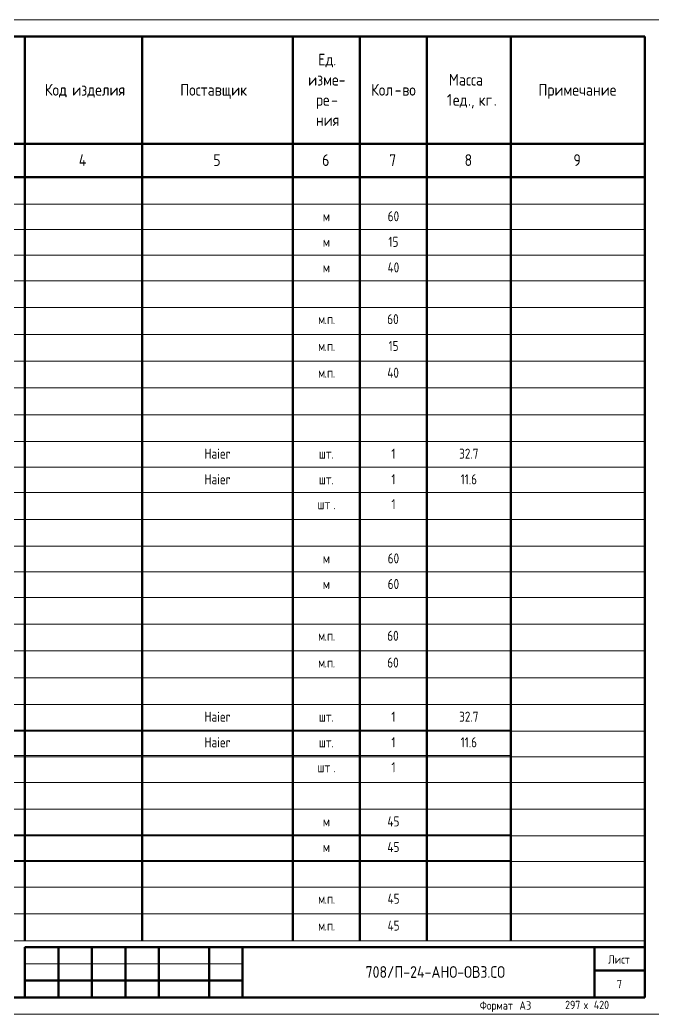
# Model space of a CAD drawing. Header units: millimetres. Extents: x -420 to 2940, y 0 to 297.
# Drawn here: x 2328.5 to 2517.5, y 0 to 297 of the extents above; entities that cross this region are included whole.
import ezdxf

# ---------------------------------------------------------------- set-up
doc = ezdxf.new("R2010")
doc.units = ezdxf.units.MM
for name, color, linetype, lineweight in [('Аннотация', 7, 'Continuous', 50), ('Графика', 7, 'Continuous', 20), ('Линии', 7, 'Continuous', 20), ('Основная надпись', 7, 'Continuous', 30)]:
    doc.layers.add(name, color=color, linetype=linetype, lineweight=lineweight)
doc.styles.add('$1$GOST Common', font='GOST_Common.ttf', dxfattribs={"width": 0.9, "height": 3.5})
doc.styles.add('$6$GOST 2.304 type A', font='GOST2304A.ttf', dxfattribs={"height": 3})
doc.styles.add('$6$GOST Common', font='GOST_Common.ttf', dxfattribs={"width": 0.9, "height": 3.5})
doc.styles.add('$6$GOST Common_1', font='GOST_Common.ttf', dxfattribs={"width": 0.9, "height": 2.5})
doc.styles.add('$7$GOST 2.304 type A', font='GOST2304A.ttf', dxfattribs={"height": 3})

# ---------------------------------------------------------------- blocks, each defined once
blk = doc.blocks.new('$0$ADSK_ОсновнаяНадпись1 - Форма 6-3285531-7')
at = {"layer": 'Аннотация'}
for p, q in [((-382, 143.5), (-382, 101.5)), ((-347, 143.5), (-347, 101.5)), ((-302, 143.5), (-302, 101.5)), ((-282, 143.5), (-282, 101.5)), ((-262, 143.5), (-262, 101.5)), ((-237, 143.5), (-237, 101.5)), ((-592, 111.5), (-197, 111.5)), ((-592, 101.5), (-197, 101.5))]:
    blk.add_line(p, q, dxfattribs=at)
at = {"layer": 'Основная надпись', "lineweight": 20}
for p, q in [((-612, 148.5), (-192, 148.5)), ((-317, -133.5), (-382, -133.5)), ((-192, -148.5), (-612, -148.5))]:
    blk.add_line(p, q, dxfattribs=at)
at = {"layer": 'Основная надпись', "lineweight": 50}
for p, q in [((-197, 143.5), (-592, 143.5)), ((-197, -143.5), (-197, 143.5)), ((-197, 101.5), (-592, 101.5)), ((-197, -128.5), (-382, -128.5)), ((-382, -128.5), (-382, -143.5)), ((-372, -128.5), (-372, -143.5)), ((-362, -128.5), (-362, -143.5)), ((-352, -128.5), (-352, -143.5)), ((-342, -128.5), (-342, -143.5)), ((-327, -128.5), (-327, -143.5)), ((-317, -128.5), (-317, -143.5)), ((-212, -143.5), (-212, -128.5)), ((-197, -135.5), (-212, -135.5)), ((-317, -138.5), (-382, -138.5)), ((-592, -143.5), (-197, -143.5)), ((-197, -143.5), (-382, -143.5))]:
    blk.add_line(p, q, dxfattribs=at)
at = {"layer": 'Основная надпись', "lineweight": 9, "attachment_point": 1}
for s, insert, char_height, width, style in [('Ед', (-294.48, 138.39), 3.5, 5.4835, '$6$GOST Common'), ('. ', (-289.96, 138.39), 3.5, 2.4532, '$6$GOST Common'), ('изме', (-297.46, 132.37), 3.5, 11.0392, '$6$GOST Common'), ('Масса', (-255.43, 132.37), 3.5, 14.2861, '$6$GOST Common'), ('Код', (-376.03, 129.36), 3.5, 8.5861, '$6$GOST Common'), ('\\fGOST Common|b0|i0|c204|p34|;\\W.9; ', (-368.94, 129.36), 3.5, 1.2987, '$6$GOST Common'), ('изделия', (-367.87, 129.36), 3.5, 18.7595, '$6$GOST Common'), ('Поставщик', (-335.61, 129.36), 3.5, 26.7683, '$6$GOST Common'), ('\\fGOST Common|b0|i0|c204|p34|;\\W.9;-', (-288.35, 132.37), 3.5, 2.7418, '$6$GOST Common'), ('Кол', (-278.65, 129.36), 3.5, 8.5139, '$6$GOST Common'), ('во', (-269.36, 129.36), 3.5, 5.4835, '$6$GOST Common'), ('Примечание', (-228.71, 129.36), 3.5, 28.5, '$6$GOST Common'), ('ре', (-295.13, 126.35), 3.5, 5.4835, '$6$GOST Common'), ('\\fGOST Common|b0|i0|c204|p34|;\\W.9;-', (-271.62, 129.36), 3.5, 2.7418, '$6$GOST Common'), (' 1 ', (-257.93, 126.35), 3.5, 4.4734, '$6$GOST Common'), ('ед', (-254.24, 126.35), 3.5, 5.4835, '$6$GOST Common'), ('кг', (-246.56, 126.35), 3.5, 5.4835, '$6$GOST Common'), ('\\fGOST Common|b0|i0|c204|p34|;\\W.9;-', (-290.61, 126.35), 3.5, 2.7418, '$6$GOST Common'), ('., ', (-249.72, 126.35), 3.5, 3.824, '$6$GOST Common'), ('\\fGOST Common|b0|i0|c204|p34|;\\W.9;.', (-242.04, 126.35), 3.5, 1.1544, '$6$GOST Common'), ('ния', (-295.13, 120.33), 3.5, 8.1532, '$6$GOST Common'), ('\\fGOST Common|b0|i0|c204|p34|;\\W.9;4', (-365.89, 108.36), 3.5, 3.1025, '$6$GOST Common'), ('\\fGOST Common|b0|i0|c204|p34|;\\W.9;5', (-325.77, 108.36), 3.5, 2.7418, '$6$GOST Common'), ('\\fGOST Common|b0|i0|c204|p34|;\\W.9;6', (-293.27, 108.36), 3.5, 2.7418, '$6$GOST Common'), ('\\fGOST Common|b0|i0|c204|p34|;\\W.9;7', (-273.27, 108.36), 3.5, 2.7418, '$6$GOST Common'), ('\\fGOST Common|b0|i0|c204|p34|;\\W.9;8', (-250.77, 108.36), 3.5, 2.7418, '$6$GOST Common'), ('\\fGOST Common|b0|i0|c204|p34|;\\W.9;9', (-218.27, 108.36), 3.5, 2.7418, '$6$GOST Common'), ('Лист', (-207.92, -130.92), 2.5, 8.2975, '$6$GOST Common_1'), ('Формат', (-246.24, -144.67), 2.5, 13.4202, '$6$GOST Common_1'), ('\\fGOST Common|b0|i0|c204|p34|;\\W.9; ', (-235.17, -144.67), 2.5, 0.938, '$6$GOST Common_1'), ('\\fGOST Common|b0|i0|c204|p34|;\\W.9;А', (-234.4, -144.67), 2.5, 2.4532, '$6$GOST Common_1'), ('\\fGOST Common|b0|i0|c204|p34|;\\W.9;3', (-232.37, -144.67), 2.5, 1.9481, '$6$GOST Common_1'), ('297 ', (-220.76, -144.51), 2.5, 6.7823, '$6$GOST Common_1'), ('\\fGOST Common|b0|i0|c204|p34|;\\W.9;х', (-215.16, -144.51), 2.5, 1.9481, '$6$GOST Common_1'), (' 420', (-213.56, -144.51), 2.5, 6.9987, '$6$GOST Common_1')]:
    blk.add_mtext(s, dxfattribs=dict(at, insert=insert, char_height=char_height, width=width, style=style))
blk = doc.blocks.new('$0$РОВЕН_Пусая строка для спецификации1 - Пустая строка для СО-3209609-7')
at = {"layer": 'Аннотация'}
for p, q in [((0, 0), (0, -8)), ((20, 0), (20, -8)), ((150, 0), (150, -8)), ((210, 0), (210, -8)), ((245, 0), (245, -8)), ((290, 0), (290, -8)), ((310, 0), (310, -8)), ((330, 0), (330, -8)), ((355, 0), (355, -8)), ((395, 0), (395, -8))]:
    blk.add_line(p, q, dxfattribs=at)
at = {"layer": 'Аннотация', "lineweight": 20}
for p, q in [((0, 0), (395, 0)), ((395, -8), (0, -8))]:
    blk.add_line(p, q, dxfattribs=at)
blk = doc.blocks.new('$0$РОВЕН_Пусая строка для спецификации1 - Пустая строка для СО-3213493-7')
at = {"layer": 'Аннотация'}
for p, q in [((0, 0), (0, -8)), ((20, 0), (20, -8)), ((150, 0), (150, -8)), ((210, 0), (210, -8)), ((245, 0), (245, -8)), ((290, 0), (290, -8)), ((310, 0), (310, -8)), ((330, 0), (330, -8)), ((355, 0), (355, -8)), ((395, 0), (395, -8))]:
    blk.add_line(p, q, dxfattribs=at)
at = {"layer": 'Аннотация', "lineweight": 20}
for p, q in [((0, 0), (395, 0)), ((395, -8), (0, -8))]:
    blk.add_line(p, q, dxfattribs=at)
blk = doc.blocks.new('$0$РОВЕН_Пусая строка для спецификации1 - Пустая строка для СО-3213492-7')
at = {"layer": 'Аннотация'}
for p, q in [((0, 0), (0, -8)), ((20, 0), (20, -8)), ((150, 0), (150, -8)), ((210, 0), (210, -8)), ((245, 0), (245, -8)), ((290, 0), (290, -8)), ((310, 0), (310, -8)), ((330, 0), (330, -8)), ((355, 0), (355, -8)), ((395, 0), (395, -8))]:
    blk.add_line(p, q, dxfattribs=at)
at = {"layer": 'Аннотация', "lineweight": 20}
for p, q in [((0, 0), (395, 0)), ((395, -8), (0, -8))]:
    blk.add_line(p, q, dxfattribs=at)

msp = doc.modelspace()

# ---------------------------------------------------------------- linework, layer by layer
at = {"layer": 'Линии'}
for p, q in [((2330, 242), (2270, 242)), ((2365, 242), (2330, 242)), ((2410, 242), (2365, 242)), ((2430, 242), (2410, 242)), ((2450, 242), (2430, 242)), ((2475, 242), (2450, 242)), ((2515, 242), (2475, 242)), ((2330, 234.35), (2270, 234.35)), ((2365, 234.35), (2330, 234.35)), ((2410, 234.35), (2365, 234.35)), ((2430, 234.35), (2410, 234.35)), ((2450, 234.35), (2430, 234.35)), ((2475, 234.35), (2450, 234.35)), ((2515, 234.35), (2475, 234.35)), ((2330, 226.71), (2270, 226.71)), ((2330, 226.71), (2270, 226.71)), ((2365, 226.71), (2330, 226.71)), ((2365, 226.71), (2330, 226.71)), ((2410, 226.71), (2365, 226.71)), ((2410, 226.71), (2365, 226.71)), ((2430, 226.71), (2410, 226.71)), ((2430, 226.71), (2410, 226.71)), ((2450, 226.71), (2430, 226.71)), ((2450, 226.71), (2430, 226.71)), ((2475, 226.71), (2450, 226.71)), ((2475, 226.71), (2450, 226.71)), ((2515, 226.71), (2475, 226.71)), ((2515, 226.71), (2475, 226.71)), ((2330, 219.06), (2270, 219.06)), ((2365, 219.06), (2330, 219.06)), ((2410, 219.06), (2365, 219.06)), ((2430, 219.06), (2410, 219.06)), ((2450, 219.06), (2430, 219.06)), ((2475, 219.06), (2450, 219.06)), ((2515, 219.06), (2475, 219.06)), ((2330, 171.06), (2270, 171.06)), ((2330, 171.06), (2270, 171.06)), ((2365, 171.06), (2330, 171.06)), ((2365, 171.06), (2330, 171.06)), ((2410, 171.06), (2365, 171.06)), ((2410, 171.06), (2365, 171.06)), ((2430, 171.06), (2410, 171.06)), ((2430, 171.06), (2410, 171.06)), ((2450, 171.06), (2430, 171.06)), ((2450, 171.06), (2430, 171.06)), ((2475, 171.06), (2450, 171.06)), ((2475, 171.06), (2450, 171.06)), ((2515, 171.06), (2475, 171.06)), ((2330, 163.42), (2270, 163.42)), ((2330, 163.42), (2270, 163.42)), ((2365, 163.42), (2330, 163.42)), ((2365, 163.42), (2330, 163.42)), ((2410, 163.42), (2365, 163.42)), ((2410, 163.42), (2365, 163.42)), ((2430, 163.42), (2410, 163.42)), ((2430, 163.42), (2410, 163.42)), ((2450, 163.42), (2430, 163.42)), ((2450, 163.42), (2430, 163.42)), ((2475, 163.42), (2450, 163.42)), ((2475, 163.42), (2450, 163.42)), ((2515, 163.42), (2475, 163.42)), ((2330, 155.78), (2270, 155.78)), ((2330, 155.78), (2270, 155.78)), ((2365, 155.78), (2330, 155.78)), ((2365, 155.78), (2330, 155.78)), ((2410, 155.78), (2365, 155.78)), ((2410, 155.78), (2365, 155.78)), ((2430, 155.78), (2410, 155.78)), ((2430, 155.78), (2410, 155.78)), ((2450, 155.78), (2430, 155.78)), ((2450, 155.78), (2430, 155.78)), ((2475, 155.78), (2450, 155.78)), ((2475, 155.78), (2450, 155.78)), ((2515, 155.78), (2475, 155.78)), ((2330, 139.78), (2270, 139.78)), ((2330, 139.78), (2270, 139.78)), ((2365, 139.78), (2330, 139.78)), ((2365, 139.78), (2330, 139.78)), ((2410, 139.78), (2365, 139.78)), ((2410, 139.78), (2365, 139.78)), ((2430, 139.78), (2410, 139.78)), ((2430, 139.78), (2410, 139.78)), ((2450, 139.78), (2430, 139.78)), ((2450, 139.78), (2430, 139.78)), ((2475, 139.78), (2450, 139.78)), ((2475, 139.78), (2450, 139.78)), ((2515, 139.78), (2475, 139.78)), ((2330, 132.14), (2270, 132.14)), ((2330, 132.14), (2270, 132.14)), ((2365, 132.14), (2330, 132.14)), ((2365, 132.14), (2330, 132.14)), ((2410, 132.14), (2365, 132.14)), ((2410, 132.14), (2365, 132.14)), ((2430, 132.14), (2410, 132.14)), ((2430, 132.14), (2410, 132.14)), ((2450, 132.14), (2430, 132.14)), ((2450, 132.14), (2430, 132.14)), ((2475, 132.14), (2450, 132.14)), ((2475, 132.14), (2450, 132.14)), ((2515, 132.14), (2475, 132.14)), ((2330, 124.49), (2270, 124.49)), ((2330, 124.49), (2270, 124.49)), ((2365, 124.49), (2330, 124.49)), ((2365, 124.49), (2330, 124.49)), ((2410, 124.49), (2365, 124.49)), ((2410, 124.49), (2365, 124.49)), ((2430, 124.49), (2410, 124.49)), ((2430, 124.49), (2410, 124.49)), ((2450, 124.49), (2430, 124.49)), ((2450, 124.49), (2430, 124.49)), ((2475, 124.49), (2450, 124.49)), ((2475, 124.49), (2450, 124.49)), ((2515, 124.49), (2475, 124.49)), ((2330, 92.49), (2270, 92.49)), ((2365, 92.49), (2330, 92.49)), ((2410, 92.49), (2365, 92.49)), ((2430, 92.49), (2410, 92.49)), ((2450, 92.49), (2430, 92.49)), ((2475, 92.49), (2450, 92.49)), ((2330, 84.85), (2270, 84.85)), ((2330, 84.49), (2270, 84.49)), ((2365, 84.85), (2330, 84.85)), ((2365, 84.49), (2330, 84.49)), ((2410, 84.85), (2365, 84.85)), ((2410, 84.49), (2365, 84.49)), ((2430, 84.85), (2410, 84.85)), ((2430, 84.49), (2410, 84.49)), ((2450, 84.85), (2430, 84.85)), ((2450, 84.49), (2430, 84.49)), ((2475, 84.85), (2450, 84.85)), ((2475, 84.49), (2450, 84.49)), ((2515, 84.49), (2475, 84.49)), ((2330, 77.21), (2270, 77.21)), ((2330, 76.85), (2270, 76.85)), ((2365, 77.21), (2330, 77.21)), ((2365, 76.85), (2330, 76.85)), ((2410, 77.21), (2365, 77.21)), ((2410, 76.85), (2365, 76.85)), ((2430, 77.21), (2410, 77.21)), ((2430, 76.85), (2410, 76.85)), ((2450, 77.21), (2430, 77.21)), ((2450, 76.85), (2430, 76.85)), ((2475, 77.21), (2450, 77.21)), ((2475, 76.85), (2450, 76.85)), ((2515, 76.85), (2475, 76.85)), ((2330, 69.21), (2270, 69.21)), ((2365, 69.21), (2330, 69.21)), ((2410, 69.21), (2365, 69.21)), ((2430, 69.21), (2410, 69.21)), ((2450, 69.21), (2430, 69.21)), ((2475, 69.21), (2450, 69.21)), ((2515, 69.21), (2475, 69.21)), ((2330, 61.21), (2270, 61.21)), ((2365, 61.21), (2330, 61.21)), ((2410, 61.21), (2365, 61.21)), ((2430, 61.21), (2410, 61.21)), ((2450, 61.21), (2430, 61.21)), ((2475, 61.21), (2450, 61.21)), ((2330, 53.56), (2270, 53.56)), ((2365, 53.56), (2330, 53.56)), ((2410, 53.56), (2365, 53.56)), ((2430, 53.56), (2410, 53.56)), ((2450, 53.56), (2430, 53.56)), ((2475, 53.56), (2450, 53.56)), ((2330, 53.21), (2270, 53.21)), ((2365, 53.21), (2330, 53.21)), ((2410, 53.21), (2365, 53.21)), ((2430, 53.21), (2410, 53.21)), ((2450, 53.21), (2430, 53.21)), ((2475, 53.21), (2450, 53.21)), ((2515, 53.21), (2475, 53.21)), ((2330, 45.92), (2270, 45.92)), ((2330, 45.56), (2270, 45.56)), ((2365, 45.92), (2330, 45.92)), ((2365, 45.56), (2330, 45.56)), ((2410, 45.92), (2365, 45.92)), ((2410, 45.56), (2365, 45.56)), ((2430, 45.92), (2410, 45.92)), ((2430, 45.56), (2410, 45.56)), ((2450, 45.92), (2430, 45.92)), ((2450, 45.56), (2430, 45.56)), ((2475, 45.92), (2450, 45.92)), ((2475, 45.56), (2450, 45.56)), ((2515, 45.56), (2475, 45.56)), ((2330, 37.92), (2270, 37.92)), ((2365, 37.92), (2330, 37.92)), ((2410, 37.92), (2365, 37.92)), ((2430, 37.92), (2410, 37.92)), ((2450, 37.92), (2430, 37.92)), ((2475, 37.92), (2450, 37.92)), ((2515, 37.92), (2475, 37.92))]:
    msp.add_line(p, q, dxfattribs=at)
at = {"layer": 'Линии', "lineweight": 50}
for p, q in [((2330, 242), (2330, 234.35)), ((2365, 242), (2365, 234.35)), ((2410, 242), (2410, 234.35)), ((2430, 242), (2430, 234.35)), ((2450, 242), (2450, 234.35)), ((2475, 242), (2475, 234.35)), ((2330, 234.35), (2330, 226.71)), ((2365, 234.35), (2365, 226.71)), ((2410, 234.35), (2410, 226.71)), ((2430, 234.35), (2430, 226.71)), ((2450, 234.35), (2450, 226.71)), ((2475, 234.35), (2475, 226.71)), ((2330, 226.71), (2330, 219.06)), ((2365, 226.71), (2365, 219.06)), ((2410, 226.71), (2410, 219.06)), ((2430, 226.71), (2430, 219.06)), ((2450, 226.71), (2450, 219.06)), ((2475, 226.71), (2475, 219.06)), ((2330, 171.06), (2330, 163.42)), ((2330, 171.06), (2330, 163.42)), ((2365, 171.06), (2365, 163.42)), ((2365, 171.06), (2365, 163.42)), ((2410, 171.06), (2410, 163.42)), ((2410, 171.06), (2410, 163.42)), ((2430, 171.06), (2430, 163.42)), ((2430, 171.06), (2430, 163.42)), ((2450, 171.06), (2450, 163.42)), ((2450, 171.06), (2450, 163.42)), ((2475, 171.06), (2475, 163.42)), ((2475, 171.06), (2475, 163.42)), ((2330, 163.42), (2330, 155.78)), ((2330, 163.42), (2330, 155.78)), ((2365, 163.42), (2365, 155.78)), ((2365, 163.42), (2365, 155.78)), ((2410, 163.42), (2410, 155.78)), ((2410, 163.42), (2410, 155.78)), ((2430, 163.42), (2430, 155.78)), ((2430, 163.42), (2430, 155.78)), ((2450, 163.42), (2450, 155.78)), ((2450, 163.42), (2450, 155.78)), ((2475, 163.42), (2475, 155.78)), ((2475, 163.42), (2475, 155.78)), ((2330, 139.78), (2330, 132.14)), ((2330, 139.78), (2330, 132.14)), ((2365, 139.78), (2365, 132.14)), ((2365, 139.78), (2365, 132.14)), ((2410, 139.78), (2410, 132.14)), ((2410, 139.78), (2410, 132.14)), ((2430, 139.78), (2430, 132.14)), ((2430, 139.78), (2430, 132.14)), ((2450, 139.78), (2450, 132.14)), ((2450, 139.78), (2450, 132.14)), ((2475, 139.78), (2475, 132.14)), ((2475, 139.78), (2475, 132.14)), ((2330, 132.14), (2330, 124.49)), ((2330, 132.14), (2330, 124.49)), ((2365, 132.14), (2365, 124.49)), ((2365, 132.14), (2365, 124.49)), ((2410, 132.14), (2410, 124.49)), ((2410, 132.14), (2410, 124.49)), ((2430, 132.14), (2430, 124.49)), ((2430, 132.14), (2430, 124.49)), ((2450, 132.14), (2450, 124.49)), ((2450, 132.14), (2450, 124.49)), ((2475, 132.14), (2475, 124.49)), ((2475, 132.14), (2475, 124.49)), ((2330, 92.49), (2330, 84.85)), ((2365, 92.49), (2365, 84.85)), ((2410, 92.49), (2410, 84.85)), ((2430, 92.49), (2430, 84.85)), ((2450, 92.49), (2450, 84.85)), ((2475, 92.49), (2475, 84.85)), ((2330, 84.85), (2330, 77.21)), ((2330, 84.49), (2330, 76.85)), ((2365, 84.85), (2365, 77.21)), ((2365, 84.49), (2365, 76.85)), ((2410, 84.85), (2410, 77.21)), ((2410, 84.49), (2410, 76.85)), ((2430, 84.85), (2430, 77.21)), ((2430, 84.49), (2430, 76.85)), ((2450, 84.85), (2450, 77.21)), ((2450, 84.49), (2450, 76.85)), ((2475, 84.85), (2475, 77.21)), ((2475, 84.49), (2475, 76.85)), ((2330, 76.85), (2330, 69.21)), ((2365, 76.85), (2365, 69.21)), ((2410, 76.85), (2410, 69.21)), ((2430, 76.85), (2430, 69.21)), ((2450, 76.85), (2450, 69.21)), ((2475, 76.85), (2475, 69.21)), ((2330, 61.21), (2330, 53.56)), ((2365, 61.21), (2365, 53.56)), ((2410, 61.21), (2410, 53.56)), ((2430, 61.21), (2430, 53.56)), ((2450, 61.21), (2450, 53.56)), ((2475, 61.21), (2475, 53.56)), ((2330, 53.56), (2330, 45.92)), ((2365, 53.56), (2365, 45.92)), ((2410, 53.56), (2410, 45.92)), ((2430, 53.56), (2430, 45.92)), ((2450, 53.56), (2450, 45.92)), ((2475, 53.56), (2475, 45.92)), ((2330, 53.21), (2330, 45.56)), ((2365, 53.21), (2365, 45.56)), ((2410, 53.21), (2410, 45.56)), ((2430, 53.21), (2430, 45.56)), ((2450, 53.21), (2450, 45.56)), ((2475, 53.21), (2475, 45.56)), ((2330, 45.56), (2330, 37.92)), ((2365, 45.56), (2365, 37.92)), ((2410, 45.56), (2410, 37.92)), ((2430, 45.56), (2430, 37.92)), ((2450, 45.56), (2450, 37.92)), ((2475, 45.56), (2475, 37.92))]:
    msp.add_line(p, q, dxfattribs=at)

# ---------------------------------------------------------------- block references
at = {"layer": 'Аннотация', "lineweight": 20}
for name, p in [('$0$РОВЕН_Пусая строка для спецификации1 - Пустая строка для СО-3209609-7', (2120, 250)), ('$0$РОВЕН_Пусая строка для спецификации1 - Пустая строка для СО-3209609-7', (2120, 219.06)), ('$0$РОВЕН_Пусая строка для спецификации1 - Пустая строка для СО-3213493-7', (2120, 211.06)), ('$0$РОВЕН_Пусая строка для спецификации1 - Пустая строка для СО-3213493-7', (2120, 203.06)), ('$0$РОВЕН_Пусая строка для спецификации1 - Пустая строка для СО-3213493-7', (2120, 195.06)), ('$0$РОВЕН_Пусая строка для спецификации1 - Пустая строка для СО-3213493-7', (2120, 187.06)), ('$0$РОВЕН_Пусая строка для спецификации1 - Пустая строка для СО-3213492-7', (2120, 179.06)), ('$0$РОВЕН_Пусая строка для спецификации1 - Пустая строка для СО-3209609-7', (2120, 155.78)), ('$0$РОВЕН_Пусая строка для спецификации1 - Пустая строка для СО-3209609-7', (2120, 147.78)), ('$0$РОВЕН_Пусая строка для спецификации1 - Пустая строка для СО-3209609-7', (2120, 124.49)), ('$0$РОВЕН_Пусая строка для спецификации1 - Пустая строка для СО-3213493-7', (2120, 116.49)), ('$0$РОВЕН_Пусая строка для спецификации1 - Пустая строка для СО-3213493-7', (2120, 108.49)), ('$0$РОВЕН_Пусая строка для спецификации1 - Пустая строка для СО-3213493-7', (2120, 100.49)), ('$0$РОВЕН_Пусая строка для спецификации1 - Пустая строка для СО-3213492-7', (2120, 92.49)), ('$0$РОВЕН_Пусая строка для спецификации1 - Пустая строка для СО-3209609-7', (2120, 69.21)), ('$0$РОВЕН_Пусая строка для спецификации1 - Пустая строка для СО-3209609-7', (2120, 61.21)), ('$0$РОВЕН_Пусая строка для спецификации1 - Пустая строка для СО-3209609-7', (2120, 37.92)), ('$0$РОВЕН_Пусая строка для спецификации1 - Пустая строка для СО-3213493-7', (2120, 29.92))]:
    msp.add_blockref(name, p, dxfattribs=at)
at = {"layer": 'Основная надпись', "lineweight": 9}
msp.add_blockref('$0$ADSK_ОсновнаяНадпись1 - Форма 6-3285531-7', (2712, 148.5), dxfattribs=at)

# ---------------------------------------------------------------- texts
at = {"layer": 'Аннотация', "lineweight": 9, "char_height": 3, "attachment_point": 1}
for s, insert, width, style in [('\\fGOST 2.304 type A|b0|i0|c204|p34|;м', (2417.53, 209.1), 2.3249, '$6$GOST 2.304 type A'), ('\\fGOST 2.304 type A|b0|i0|c204|p34|;п', (2420.18, 209.1), 2.0844, '$6$GOST 2.304 type A'), ('60', (2438.16, 209.1), 4.6498, '$6$GOST 2.304 type A'), ('\\fGOST 2.304 type A|b0|i0|c204|p34|;.', (2419.45, 209.1), 0.8819, '$6$GOST 2.304 type A'), ('\\fGOST 2.304 type A|b0|i0|c204|p34|;.', (2421.9, 209.1), 0.8819, '$6$GOST 2.304 type A'), ('\\fGOST 2.304 type A|b0|i0|c204|p34|;м', (2417.53, 201.1), 2.3249, '$6$GOST 2.304 type A'), ('\\fGOST 2.304 type A|b0|i0|c204|p34|;п', (2420.18, 201.1), 2.0844, '$6$GOST 2.304 type A'), ('15', (2438.56, 201.1), 3.6878, '$6$GOST 2.304 type A'), ('\\fGOST 2.304 type A|b0|i0|c204|p34|;.', (2419.45, 201.1), 0.8819, '$6$GOST 2.304 type A'), ('\\fGOST 2.304 type A|b0|i0|c204|p34|;.', (2421.9, 201.1), 0.8819, '$6$GOST 2.304 type A'), ('40', (2438.16, 193.1), 4.6498, '$6$GOST 2.304 type A'), ('\\fGOST 2.304 type A|b0|i0|c204|p34|;м', (2417.53, 193.1), 2.3249, '$6$GOST 2.304 type A'), ('\\fGOST 2.304 type A|b0|i0|c204|p34|;.', (2419.45, 193.1), 0.8819, '$6$GOST 2.304 type A'), ('\\fGOST 2.304 type A|b0|i0|c204|p34|;п', (2420.18, 193.1), 2.0844, '$6$GOST 2.304 type A'), ('\\fGOST 2.304 type A|b0|i0|c204|p34|;.', (2421.9, 193.1), 0.8819, '$6$GOST 2.304 type A'), ('шт', (2417.33, 153.82), 5.7721, '$7$GOST 2.304 type A'), ('\\fGOST 2.304 type A|b0|i0|c204|p34|;1', (2439.42, 153.82), 1.6034, '$7$GOST 2.304 type A'), ('\\fGOST 2.304 type A|b0|i0|c204|p34|;.', (2422.09, 153.82), 0.8819, '$7$GOST 2.304 type A'), ('\\fGOST 2.304 type A|b0|i0|c204|p34|;м', (2417.53, 114.52), 2.3249, '$7$GOST 2.304 type A'), ('\\fGOST 2.304 type A|b0|i0|c204|p34|;п', (2420.18, 114.52), 2.0844, '$7$GOST 2.304 type A'), ('60', (2438.16, 114.52), 4.6498, '$7$GOST 2.304 type A'), ('\\fGOST 2.304 type A|b0|i0|c204|p34|;.', (2419.45, 114.52), 0.8819, '$7$GOST 2.304 type A'), ('\\fGOST 2.304 type A|b0|i0|c204|p34|;.', (2421.9, 114.52), 0.8819, '$7$GOST 2.304 type A'), ('\\fGOST 2.304 type A|b0|i0|c204|p34|;м', (2417.53, 106.52), 2.3249, '$7$GOST 2.304 type A'), ('\\fGOST 2.304 type A|b0|i0|c204|p34|;п', (2420.18, 106.52), 2.0844, '$7$GOST 2.304 type A'), ('60', (2438.16, 106.52), 4.6498, '$7$GOST 2.304 type A'), ('\\fGOST 2.304 type A|b0|i0|c204|p34|;.', (2419.45, 106.52), 0.8819, '$7$GOST 2.304 type A'), ('\\fGOST 2.304 type A|b0|i0|c204|p34|;.', (2421.9, 106.52), 0.8819, '$7$GOST 2.304 type A'), ('шт', (2417.33, 75.24), 5.7721, '$7$GOST 2.304 type A'), ('\\fGOST 2.304 type A|b0|i0|c204|p34|;1', (2439.42, 75.24), 1.6034, '$7$GOST 2.304 type A'), ('\\fGOST 2.304 type A|b0|i0|c204|p34|;.', (2422.09, 75.24), 0.8819, '$7$GOST 2.304 type A'), ('45', (2438.26, 35.95), 4.4093, '$7$GOST 2.304 type A'), ('\\fGOST 2.304 type A|b0|i0|c204|p34|;м', (2417.53, 35.95), 2.3249, '$7$GOST 2.304 type A'), ('\\fGOST 2.304 type A|b0|i0|c204|p34|;.', (2419.45, 35.95), 0.8819, '$7$GOST 2.304 type A'), ('\\fGOST 2.304 type A|b0|i0|c204|p34|;п', (2420.18, 35.95), 2.0844, '$7$GOST 2.304 type A'), ('\\fGOST 2.304 type A|b0|i0|c204|p34|;.', (2421.9, 35.95), 0.8819, '$7$GOST 2.304 type A'), ('\\fGOST 2.304 type A|b0|i0|c204|p34|;м', (2417.53, 27.95), 2.3249, '$7$GOST 2.304 type A'), ('\\fGOST 2.304 type A|b0|i0|c204|p34|;п', (2420.18, 27.95), 2.0844, '$7$GOST 2.304 type A'), ('45', (2438.26, 27.95), 4.4093, '$7$GOST 2.304 type A'), ('\\fGOST 2.304 type A|b0|i0|c204|p34|;.', (2419.45, 27.95), 0.8819, '$7$GOST 2.304 type A'), ('\\fGOST 2.304 type A|b0|i0|c204|p34|;.', (2421.9, 27.95), 0.8819, '$7$GOST 2.304 type A')]:
    msp.add_mtext(s, dxfattribs=dict(at, insert=insert, width=width, style=style))
at = {"layer": 'Графика', "char_height": 3, "attachment_point": 2, "line_spacing_factor": 0.919238}
for s, insert, width, style in [('\\fGOST 2.304 type A|b0|i0|c204|p34|;м', (2420, 239.84), 2.2933, '$6$GOST 2.304 type A'), ('60', (2440, 239.84), 4.5866, '$6$GOST 2.304 type A'), ('15', (2440, 232.2), 3.5673, '$6$GOST 2.304 type A'), ('\\fGOST 2.304 type A|b0|i0|c204|p34|;м', (2420, 232.2), 2.2933, '$6$GOST 2.304 type A'), ('\\fGOST 2.304 type A|b0|i0|c204|p34|;м', (2420, 224.55), 2.2933, '$6$GOST 2.304 type A'), ('40', (2440, 224.55), 4.5866, '$6$GOST 2.304 type A'), ('Haier', (2387.5, 168.91), 9.2459, '$7$GOST 2.304 type A'), ('шт.', (2420, 168.91), 6.4794, '$7$GOST 2.304 type A'), ('\\fGOST 2.304 type A|b0|i0|c204|p34|;1', (2440, 168.91), 1.5289, '$7$GOST 2.304 type A'), ('32.7', (2462.5, 168.91), 7.4987, '$7$GOST 2.304 type A'), ('Haier', (2387.5, 161.27), 9.2459, '$7$GOST 2.304 type A'), ('\\fGOST 2.304 type A|b0|i0|c204|p34|;1', (2440, 161.27), 1.5289, '$7$GOST 2.304 type A'), ('11.6', (2462.5, 161.27), 6.2246, '$7$GOST 2.304 type A'), ('шт.', (2420, 161.27), 6.4794, '$7$GOST 2.304 type A'), ('\\fGOST 2.304 type A|b0|i0|c204|p34|;м', (2420, 137.63), 2.2933, '$7$GOST 2.304 type A'), ('60', (2440, 137.63), 4.5866, '$7$GOST 2.304 type A'), ('\\fGOST 2.304 type A|b0|i0|c204|p34|;м', (2420, 129.98), 2.2933, '$7$GOST 2.304 type A'), ('60', (2440, 129.98), 4.5866, '$7$GOST 2.304 type A'), ('Haier', (2387.5, 90.34), 9.2459, '$7$GOST 2.304 type A'), ('шт.', (2420, 90.34), 6.4794, '$7$GOST 2.304 type A'), ('\\fGOST 2.304 type A|b0|i0|c204|p34|;1', (2440, 90.34), 1.5289, '$7$GOST 2.304 type A'), ('32.7', (2462.5, 90.34), 7.4987, '$7$GOST 2.304 type A'), ('Haier', (2387.5, 82.7), 9.2459, '$7$GOST 2.304 type A'), ('шт.', (2420, 82.7), 6.4794, '$7$GOST 2.304 type A'), ('\\fGOST 2.304 type A|b0|i0|c204|p34|;1', (2440, 82.7), 1.5289, '$7$GOST 2.304 type A'), ('11.6', (2462.5, 82.7), 6.2246, '$7$GOST 2.304 type A'), ('\\fGOST 2.304 type A|b0|i0|c204|p34|;м', (2420, 59.05), 2.2933, '$7$GOST 2.304 type A'), ('45', (2440, 59.05), 4.3318, '$7$GOST 2.304 type A'), ('\\fGOST 2.304 type A|b0|i0|c204|p34|;м', (2420, 51.41), 2.2933, '$7$GOST 2.304 type A'), ('45', (2440, 51.41), 4.3318, '$7$GOST 2.304 type A')]:
    msp.add_mtext(s, dxfattribs=dict(at, insert=insert, width=width, style=style))
at = {"layer": 'Основная надпись', "lineweight": 9, "attachment_point": 1}
for s, insert, char_height, width, style in [('708/П-24-АНО-ОВ3.СО', (2431.68, 14.33), 3.5, 11.3278, '$1$GOST Common'), ('\\fGOST Common|b0|i0|c204|p34|;\\W.9;7', (2506.71, 10.24), 2.5, 1.9481, '$6$GOST Common_1')]:
    msp.add_mtext(s, dxfattribs=dict(at, insert=insert, char_height=char_height, width=width, style=style))

doc.saveas('drawing.dxf')
